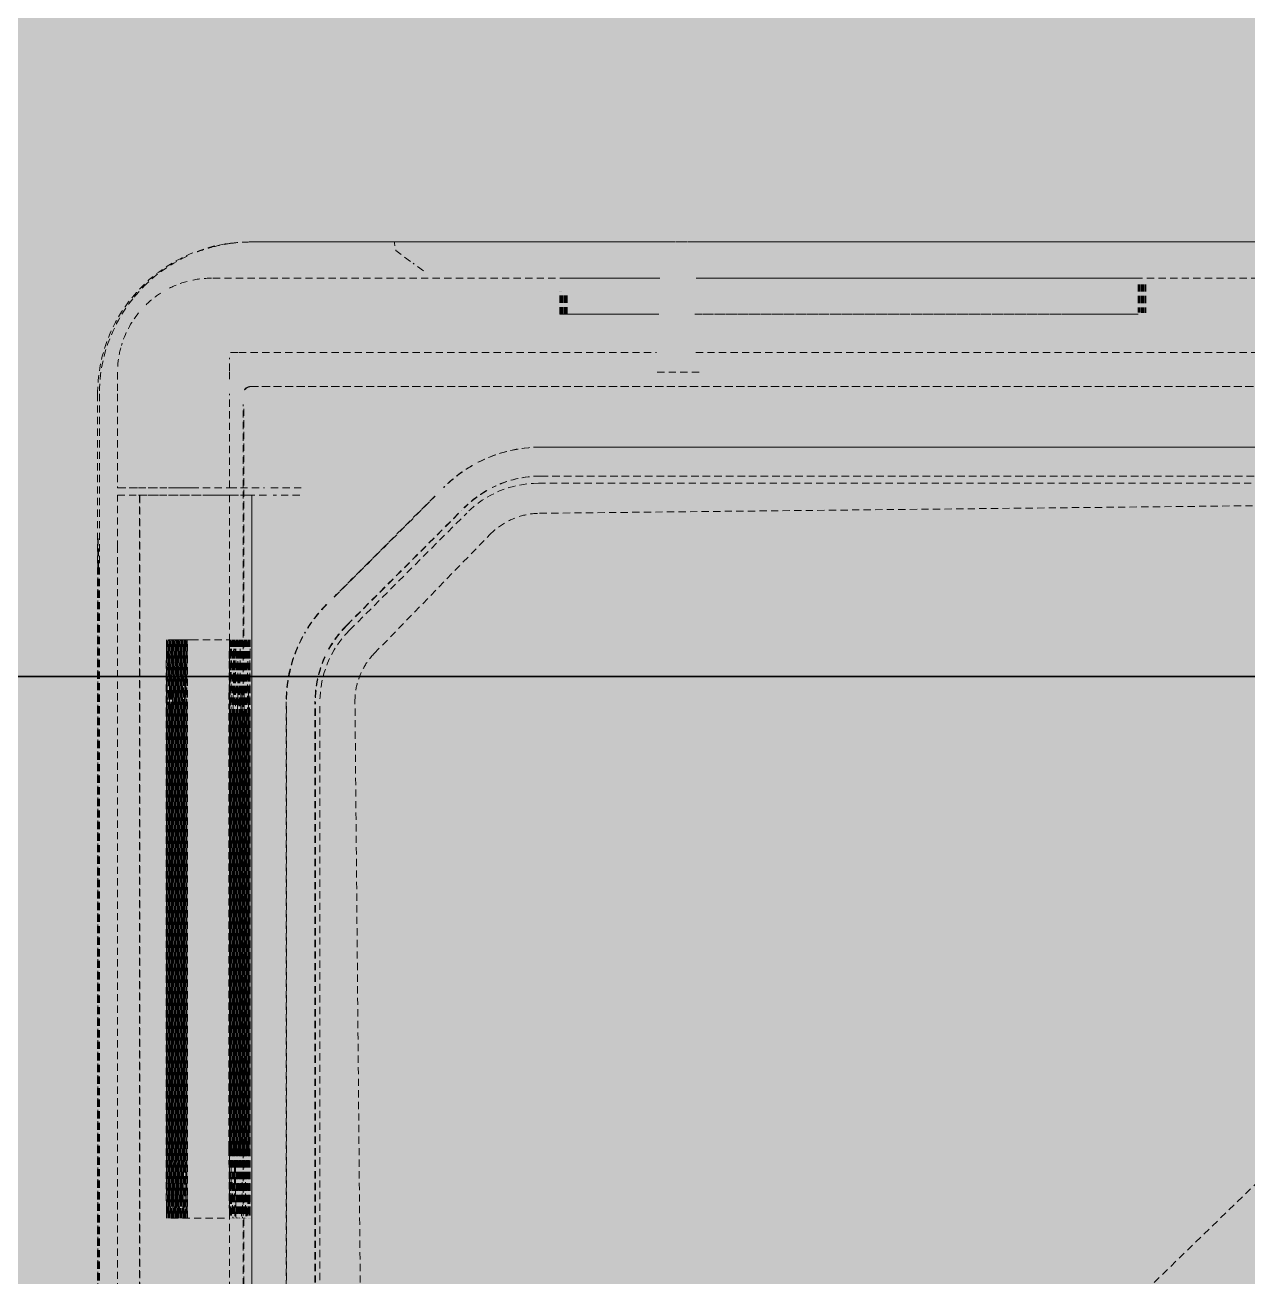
# Model space of a CAD drawing. Header units: millimetres. Extents: x -12447 to 83753, y -46415 to 46712.
# Drawn here: x 34290.5 to 34459.6, y 14491.4 to 14664.5 of the extents above; entities that cross this region are included whole.
import ezdxf
from ezdxf.xclip import XClip

# ---------------------------------------------------------------- set-up
doc = ezdxf.new("R2010")
doc.units = ezdxf.units.MM
doc.header["$XCLIPFRAME"] = 2
doc.linetypes.add('200_ШТРИХ_ш1п0_6_', pattern=[1.6, 1, -0.6])
doc.layers.add('1_Сущ. кусты', color=7, linetype='Continuous')
doc.layers.add('Сантехника', color=7, linetype='Continuous', lineweight=18)

# ---------------------------------------------------------------- blocks, each defined once
blk = doc.blocks.new('Reece_Tap_Wolfen_Drinking-Fountain - 10 L_Stainless Steel-V120-План полов 1-го этажа')
at = {"layer": 'Сантехника', "linetype": '200_ШТРИХ_ш1п0_6_'}
for p, q in [((34589.52, 14634.48), (34321.54, 14634.48)), ((34318.93, 14619.21), (34320.1, 14619.21)), ((34318.8, 14616.67), (34318.8, 14618.44)), ((34300.54, 14613.48), (34300.54, 14345.48)), ((34361.5, 14601.11), (34576.9, 14601.11)), ((34361.68, 14596.96), (34575.09, 14599.22)), ((34335.39, 14580.79), (34351.6, 14597)), ((34338.81, 14577.57), (34354.79, 14594.01)), ((34331.29, 14366.11), (34331.29, 14570.89)), ((34337.82, 14384.98), (34336.14, 14570.89)), ((34499.05, 14541.43), (34337.82, 14384.98))]:
    blk.add_line(p, q, dxfattribs=at)
at = {"layer": 'Сантехника', "color": 251, "linetype": '200_ШТРИХ_ш1п0_6_', "true_color": 0x666666}
for p, q in [((34345.66, 14634.48), (34321.79, 14634.48)), ((34341.61, 14634.48), (34345.66, 14634.48)), ((34341.61, 14634.48), (34345.56, 14634.48)), ((34565.54, 14634.48), (34345.56, 14634.48)), ((34345.66, 14634.48), (34565.64, 14634.48)), ((34345.61, 14630.48), (34344.18, 14631.53)), ((34378.28, 14629.47), (34316.42, 14629.47)), ((34528.27, 14629.47), (34383.34, 14629.47)), ((34318.93, 14619.21), (34320.1, 14619.21)), ((34320.1, 14619.21), (34377.84, 14619.21)), ((34383.27, 14619.21), (34527.83, 14619.21)), ((34303.3, 14616.47), (34303.3, 14613.91)), ((34318.8, 14615.5), (34318.8, 14616.67)), ((34383.73, 14616.48), (34377.73, 14616.48)), ((34383.73, 14616.48), (34377.73, 14616.48)), ((34300.8, 14613.48), (34300.8, 14589.48)), ((34303.3, 14613.48), (34303.3, 14600.48)), ((34318.8, 14600.48), (34318.8, 14613.48)), ((34320.67, 14346.19), (34320.67, 14612.02)), ((34320.79, 14346.42), (34320.79, 14611.53)), ((34581.52, 14606.11), (34361.82, 14606.11)), ((34361.88, 14606.11), (34581.52, 14606.11)), ((34361.82, 14602.11), (34577.82, 14602.11)), ((34361.88, 14602.11), (34577.82, 14602.11)), ((34303.3, 14600.48), (34306.07, 14600.48)), ((34306.22, 14600.48), (34310.13, 14600.48)), ((34310.33, 14600.48), (34314.89, 14600.48)), ((34315.12, 14600.48), (34318.8, 14600.48)), ((34318.8, 14600.48), (34320.04, 14600.48)), ((34320.29, 14600.48), (34323.65, 14600.48)), ((34324.51, 14600.48), (34329.26, 14600.48)), ((34303.3, 14592.19), (34303.3, 14599.48)), ((34303.3, 14599.48), (34306.06, 14599.48)), ((34306.22, 14599.48), (34310.11, 14599.48)), ((34310.33, 14599.48), (34314.87, 14599.48)), ((34315.12, 14599.48), (34318.8, 14599.48)), ((34320.02, 14599.48), (34318.8, 14599.48)), ((34318.8, 14599.48), (34318.8, 14359.48)), ((34321.86, 14599.48), (34320.29, 14599.48)), ((34321.86, 14359.48), (34321.86, 14599.48)), ((34323.91, 14599.48), (34321.87, 14599.48)), ((34328.51, 14599.48), (34324.83, 14599.48)), ((34347.18, 14599.33), (34333.26, 14585.41)), ((34333.28, 14585.37), (34347.22, 14599.31)), ((34335.05, 14581.54), (34350.89, 14597.38)), ((34335.06, 14581.5), (34350.92, 14597.36)), ((34300.56, 14369.48), (34300.56, 14589.48)), ((34300.66, 14589.48), (34300.66, 14369.48)), ((34326.61, 14570.89), (34326.61, 14366.11)), ((34326.67, 14366.11), (34326.67, 14570.89)), ((34330.61, 14375.37), (34330.61, 14570.89)), ((34330.67, 14375.37), (34330.67, 14570.89))]:
    blk.add_line(p, q, dxfattribs=at)
at = {"layer": 'Сантехника', "color": 253, "linetype": '200_ШТРИХ_ш1п0_6_', "true_color": 0xa3a3a3}
for p, q in [((34377.84, 14634.48), (34345.66, 14634.48)), ((34377.73, 14634.48), (34377.84, 14634.48)), ((34377.73, 14634.48), (34383.73, 14634.48)), ((34377.84, 14634.48), (34383.73, 14634.48)), ((34527.83, 14634.48), (34383.34, 14634.48)), ((34364.45, 14629.47), (34374, 14629.47)), ((34364.45, 14629.47), (34378.28, 14629.47)), ((34378.28, 14629.47), (34374, 14629.47)), ((34383.34, 14629.47), (34444.44, 14629.47)), ((34434.74, 14629.47), (34383.34, 14629.47)), ((34434.74, 14629.47), (34444.44, 14629.47)), ((34364.45, 14624.48), (34364.45, 14627.69)), ((34444.44, 14628.62), (34444.44, 14624.72)), ((34444.59, 14628.62), (34444.59, 14624.71)), ((34444.74, 14628.62), (34444.74, 14624.71)), ((34444.9, 14628.62), (34444.9, 14624.7)), ((34445.05, 14628.62), (34445.05, 14624.7)), ((34445.2, 14628.62), (34445.2, 14624.69)), ((34445.35, 14628.62), (34445.35, 14624.68)), ((34445.5, 14628.62), (34445.5, 14624.68)), ((34320.1, 14619.21), (34329.26, 14619.21)), ((34321.67, 14614.48), (34589.27, 14614.48)), ((34321.79, 14614.48), (34589.27, 14614.48)), ((34306.07, 14600.48), (34303.3, 14600.48)), ((34310.13, 14600.48), (34306.22, 14600.48)), ((34313.76, 14600.48), (34310.33, 14600.48)), ((34303.3, 14599.48), (34306.06, 14599.48)), ((34306.36, 14599.48), (34306.36, 14455.97)), ((34306.36, 14599.48), (34310.11, 14599.48)), ((34306.37, 14455.97), (34306.37, 14599.48)), ((34310.11, 14599.48), (34306.37, 14599.48)), ((34310.33, 14599.48), (34314.87, 14599.48)), ((34314.87, 14599.48), (34310.33, 14599.48)), ((34315.12, 14599.48), (34320.02, 14599.48)), ((34320.02, 14599.48), (34315.12, 14599.48)), ((34320.29, 14599.48), (34321.86, 14599.48)), ((34321.86, 14599.48), (34320.29, 14599.48)), ((34321.87, 14599.48), (34321.87, 14359.48)), ((34303.3, 14589.89), (34303.3, 14592.19)), ((34300.8, 14589.48), (34300.8, 14369.48)), ((34303.3, 14369.48), (34303.3, 14589.48))]:
    blk.add_line(p, q, dxfattribs=at)
at = {"layer": 'Сантехника', "color": 9, "linetype": '200_ШТРИХ_ш1п0_6_', "true_color": 0xc7c7c7}
for p, q in [((34364.6, 14629.47), (34367.53, 14629.47)), ((34364.6, 14629.47), (34378.28, 14629.47)), ((34367.53, 14629.47), (34374.15, 14629.47)), ((34378.28, 14629.47), (34374.15, 14629.47)), ((34383.34, 14629.47), (34444.44, 14629.47)), ((34434.89, 14629.47), (34383.34, 14629.47)), ((34434.89, 14629.47), (34443.29, 14629.47)), ((34364.6, 14624.48), (34364.6, 14627.68)), ((34365.71, 14624.48), (34364.45, 14624.48)), ((34378.15, 14624.48), (34364.45, 14624.48)), ((34374, 14624.48), (34365.71, 14624.48)), ((34374, 14624.48), (34378.15, 14624.48)), ((34383.14, 14624.48), (34434.74, 14624.48)), ((34444.44, 14624.48), (34383.14, 14624.48)), ((34444.44, 14624.48), (34434.74, 14624.48)), ((34306.37, 14599.48), (34310.11, 14599.48)), ((34310.33, 14599.48), (34313.01, 14599.48)), ((34310.09, 14499.48), (34310.09, 14579.48)), ((34310.33, 14579.48), (34314.52, 14579.48)), ((34315.12, 14579.48), (34318.79, 14579.48)), ((34318.94, 14579.48), (34318.94, 14499.48)), ((34319.09, 14579.48), (34319.09, 14499.48)), ((34319.24, 14579.48), (34319.24, 14499.48)), ((34319.39, 14579.48), (34319.39, 14499.48)), ((34319.54, 14579.48), (34319.54, 14499.48)), ((34319.69, 14579.48), (34319.69, 14499.48)), ((34319.84, 14579.48), (34319.84, 14499.48)), ((34319.99, 14579.48), (34319.99, 14499.48)), ((34320.15, 14579.48), (34320.15, 14499.48)), ((34320.45, 14579.48), (34320.45, 14499.48)), ((34320.6, 14579.48), (34320.6, 14499.48)), ((34320.9, 14579.48), (34320.9, 14499.48)), ((34321.05, 14579.48), (34321.05, 14499.48)), ((34321.2, 14579.48), (34321.2, 14499.48)), ((34321.35, 14579.48), (34321.35, 14499.48)), ((34321.5, 14579.48), (34321.5, 14499.48)), ((34321.65, 14579.48), (34321.65, 14499.48)), ((34310.02, 14569.85), (34310.02, 14509.11)), ((34318.71, 14509.11), (34318.71, 14569.85)), ((34318.86, 14509.11), (34318.86, 14569.85)), ((34319.01, 14509.11), (34319.01, 14569.85)), ((34319.17, 14509.11), (34319.17, 14569.85)), ((34319.32, 14509.11), (34319.32, 14569.85)), ((34319.47, 14509.11), (34319.47, 14569.85)), ((34319.62, 14509.11), (34319.62, 14569.85)), ((34319.77, 14509.11), (34319.77, 14569.85)), ((34319.92, 14509.11), (34319.92, 14569.85)), ((34320.07, 14509.11), (34320.07, 14569.85)), ((34320.22, 14509.11), (34320.22, 14569.85)), ((34320.37, 14509.11), (34320.37, 14569.85)), ((34320.52, 14509.11), (34320.52, 14569.85)), ((34320.97, 14509.11), (34320.97, 14569.85)), ((34321.13, 14509.11), (34321.13, 14569.85)), ((34321.28, 14509.11), (34321.28, 14569.85)), ((34321.43, 14509.11), (34321.43, 14569.85)), ((34321.58, 14509.11), (34321.58, 14569.85)), ((34318.09, 14499.48), (34310.33, 14499.48))]:
    blk.add_line(p, q, dxfattribs=at)
at = {"layer": 'Сантехника', "color": 254, "linetype": '200_ШТРИХ_ш1п0_6_', "true_color": 0xdddddd}
for p, q in [((34364.75, 14629.47), (34374.3, 14629.47)), ((34364.75, 14629.47), (34378.28, 14629.47)), ((34378.28, 14629.47), (34374.3, 14629.47)), ((34383.34, 14629.47), (34444.44, 14629.47)), ((34435.04, 14629.47), (34383.34, 14629.47)), ((34435.04, 14629.47), (34443.44, 14629.47)), ((34364.75, 14624.48), (34364.75, 14627.68)), ((34374.15, 14624.48), (34364.6, 14624.48)), ((34378.15, 14624.48), (34364.6, 14624.48)), ((34374.15, 14624.48), (34378.15, 14624.48)), ((34383.14, 14624.48), (34434.89, 14624.48)), ((34444.44, 14624.48), (34383.14, 14624.48)), ((34443.29, 14624.48), (34434.89, 14624.48)), ((34310.24, 14499.48), (34310.24, 14579.48)), ((34310.33, 14579.48), (34314.52, 14579.48)), ((34315.12, 14579.48), (34318.79, 14579.48)), ((34318.79, 14579.48), (34318.79, 14499.48)), ((34320.3, 14579.48), (34320.3, 14499.48)), ((34320.75, 14579.48), (34320.75, 14499.48)), ((34310.17, 14569.85), (34310.17, 14509.11)), ((34320.67, 14509.11), (34320.67, 14569.85)), ((34320.82, 14509.11), (34320.82, 14569.85)), ((34318.09, 14499.48), (34310.33, 14499.48))]:
    blk.add_line(p, q, dxfattribs=at)
at = {"layer": 'Сантехника', "color": 254, "linetype": '200_ШТРИХ_ш1п0_6_', "true_color": 0xeaeaea}
for p, q in [((34364.9, 14629.47), (34374.45, 14629.47)), ((34364.9, 14629.47), (34378.28, 14629.47)), ((34378.28, 14629.47), (34374.45, 14629.47)), ((34383.34, 14629.47), (34444.44, 14629.47)), ((34435.19, 14629.47), (34383.34, 14629.47)), ((34435.19, 14629.47), (34443.59, 14629.47)), ((34364.9, 14624.48), (34364.9, 14627.67)), ((34369.69, 14624.48), (34364.75, 14624.48)), ((34378.15, 14624.48), (34364.75, 14624.48)), ((34374.3, 14624.48), (34369.69, 14624.48)), ((34374.3, 14624.48), (34378.15, 14624.48)), ((34383.14, 14624.48), (34435.04, 14624.48)), ((34444.44, 14624.48), (34383.14, 14624.48)), ((34437.41, 14624.48), (34435.04, 14624.48)), ((34443.44, 14624.48), (34437.41, 14624.48)), ((34310.4, 14499.48), (34310.4, 14579.48)), ((34310.4, 14579.48), (34314.52, 14579.48)), ((34315.12, 14579.48), (34318.79, 14579.48)), ((34318.09, 14499.48), (34310.4, 14499.48))]:
    blk.add_line(p, q, dxfattribs=at)
at = {"layer": 'Сантехника', "color": 7, "linetype": '200_ШТРИХ_ш1п0_6_', "true_color": 0xf2f2f2}
for p, q in [((34365.05, 14629.47), (34374.61, 14629.47)), ((34365.05, 14629.47), (34378.28, 14629.47)), ((34378.28, 14629.47), (34374.61, 14629.47)), ((34383.34, 14629.47), (34444.44, 14629.47)), ((34435.34, 14629.47), (34383.34, 14629.47)), ((34435.34, 14629.47), (34443.74, 14629.47)), ((34365.05, 14624.48), (34365.05, 14627.66)), ((34374.45, 14624.48), (34364.9, 14624.48)), ((34378.15, 14624.48), (34364.9, 14624.48)), ((34374.45, 14624.48), (34378.15, 14624.48)), ((34383.14, 14624.48), (34435.19, 14624.48)), ((34444.44, 14624.48), (34383.14, 14624.48)), ((34443.59, 14624.48), (34435.19, 14624.48)), ((34310.55, 14499.48), (34310.55, 14579.48)), ((34310.55, 14579.48), (34314.52, 14579.48)), ((34315.12, 14579.48), (34318.79, 14579.48)), ((34310.32, 14569.85), (34310.32, 14509.11)), ((34310.47, 14569.85), (34310.47, 14509.11)), ((34318.09, 14499.48), (34310.55, 14499.48))]:
    blk.add_line(p, q, dxfattribs=at)
at = {"layer": 'Сантехника', "color": 7, "linetype": '200_ШТРИХ_ш1п0_6_', "true_color": 0xf7f7f7}
for p, q in [((34365.2, 14629.47), (34368.14, 14629.47)), ((34365.2, 14629.47), (34378.28, 14629.47)), ((34368.14, 14629.47), (34370.14, 14629.47)), ((34370.14, 14629.47), (34374.76, 14629.47)), ((34378.28, 14629.47), (34374.76, 14629.47)), ((34383.34, 14629.47), (34444.44, 14629.47)), ((34435.49, 14629.47), (34383.34, 14629.47)), ((34435.49, 14629.47), (34437.87, 14629.47)), ((34437.87, 14629.47), (34443.89, 14629.47)), ((34365.2, 14624.48), (34365.2, 14627.66)), ((34374.61, 14624.48), (34365.05, 14624.48)), ((34378.15, 14624.48), (34365.05, 14624.48)), ((34374.61, 14624.48), (34378.15, 14624.48)), ((34383.14, 14624.48), (34435.34, 14624.48)), ((34444.44, 14624.48), (34383.14, 14624.48)), ((34437.72, 14624.48), (34435.34, 14624.48)), ((34439.98, 14624.48), (34437.72, 14624.48)), ((34442.02, 14624.48), (34439.98, 14624.48)), ((34443.74, 14624.48), (34442.02, 14624.48)), ((34310.7, 14499.48), (34310.7, 14579.48)), ((34310.7, 14579.48), (34314.52, 14579.48)), ((34315.12, 14579.48), (34318.79, 14579.48)), ((34310.62, 14569.85), (34310.62, 14509.11)), ((34318.09, 14499.48), (34310.7, 14499.48))]:
    blk.add_line(p, q, dxfattribs=at)
at = {"layer": 'Сантехника', "color": 7, "linetype": '200_ШТРИХ_ш1п0_6_', "true_color": 0xfafafa}
for p, q in [((34365.35, 14629.47), (34366.61, 14629.47)), ((34365.35, 14629.47), (34378.28, 14629.47)), ((34366.61, 14629.47), (34374.91, 14629.47)), ((34378.28, 14629.47), (34374.91, 14629.47)), ((34383.34, 14629.47), (34444.44, 14629.47)), ((34435.64, 14629.47), (34383.34, 14629.47)), ((34435.64, 14629.47), (34444.04, 14629.47)), ((34365.35, 14624.48), (34365.35, 14627.65)), ((34372.39, 14624.48), (34365.2, 14624.48)), ((34378.15, 14624.48), (34365.2, 14624.48)), ((34374.76, 14624.48), (34372.39, 14624.48)), ((34374.76, 14624.48), (34378.15, 14624.48)), ((34383.14, 14624.48), (34435.49, 14624.48)), ((34444.44, 14624.48), (34383.14, 14624.48)), ((34437.87, 14624.48), (34435.49, 14624.48)), ((34443.89, 14624.48), (34437.87, 14624.48)), ((34310.85, 14499.48), (34310.85, 14579.48)), ((34310.85, 14579.48), (34314.52, 14579.48)), ((34315.12, 14579.48), (34318.79, 14579.48)), ((34310.77, 14569.85), (34310.77, 14509.11)), ((34318.09, 14499.48), (34310.85, 14499.48))]:
    blk.add_line(p, q, dxfattribs=at)
at = {"layer": 'Сантехника', "color": 7, "linetype": '200_ШТРИХ_ш1п0_6_', "true_color": 0xfcfcfc}
for p, q in [((34365.5, 14629.47), (34375.06, 14629.47)), ((34365.5, 14629.47), (34378.28, 14629.47)), ((34378.28, 14629.47), (34375.06, 14629.47)), ((34383.34, 14629.47), (34444.44, 14629.47)), ((34435.79, 14629.47), (34383.34, 14629.47)), ((34435.79, 14629.47), (34444.19, 14629.47)), ((34365.5, 14624.48), (34365.5, 14627.65)), ((34374.91, 14624.48), (34365.35, 14624.48)), ((34378.15, 14624.48), (34365.35, 14624.48)), ((34374.91, 14624.48), (34378.15, 14624.48)), ((34383.14, 14624.48), (34435.64, 14624.48)), ((34444.44, 14624.48), (34383.14, 14624.48)), ((34444.04, 14624.48), (34435.64, 14624.48)), ((34311, 14499.48), (34311, 14579.48)), ((34311, 14579.48), (34314.52, 14579.48)), ((34315.12, 14579.48), (34318.79, 14579.48)), ((34310.92, 14569.85), (34310.92, 14509.11)), ((34318.09, 14499.48), (34311, 14499.48))]:
    blk.add_line(p, q, dxfattribs=at)
at = {"layer": 'Сантехника', "color": 7, "linetype": '200_ШТРИХ_ш1п0_6_', "true_color": 0xfdfdfd}
for p, q in [((34375.06, 14624.48), (34365.5, 14624.48)), ((34378.15, 14624.48), (34365.5, 14624.48)), ((34375.06, 14624.48), (34378.15, 14624.48)), ((34383.14, 14624.48), (34435.79, 14624.48)), ((34444.44, 14624.48), (34383.14, 14624.48)), ((34444.19, 14624.48), (34435.79, 14624.48)), ((34311.15, 14499.48), (34311.15, 14579.48)), ((34311.15, 14579.48), (34314.52, 14579.48)), ((34311.3, 14499.48), (34311.3, 14579.48)), ((34311.3, 14579.48), (34314.52, 14579.48)), ((34311.45, 14499.48), (34311.45, 14579.48)), ((34311.45, 14579.48), (34314.52, 14579.48)), ((34311.6, 14499.48), (34311.6, 14579.48)), ((34311.6, 14579.48), (34314.52, 14579.48)), ((34311.75, 14499.48), (34311.75, 14579.48)), ((34311.75, 14579.48), (34314.52, 14579.48)), ((34311.9, 14499.48), (34311.9, 14579.48)), ((34311.9, 14579.48), (34314.52, 14579.48)), ((34312.05, 14499.48), (34312.05, 14579.48)), ((34312.05, 14579.48), (34314.52, 14579.48)), ((34312.2, 14499.48), (34312.2, 14579.48)), ((34312.2, 14579.48), (34314.52, 14579.48)), ((34312.36, 14499.48), (34312.36, 14579.48)), ((34312.36, 14579.48), (34314.52, 14579.48)), ((34312.51, 14499.48), (34312.51, 14579.48)), ((34312.51, 14579.48), (34314.52, 14579.48)), ((34312.66, 14499.48), (34312.66, 14579.48)), ((34312.66, 14579.48), (34314.52, 14579.48)), ((34312.81, 14499.48), (34312.81, 14579.48)), ((34312.81, 14579.48), (34314.52, 14579.48)), ((34312.96, 14499.48), (34312.96, 14579.48)), ((34312.96, 14579.48), (34314.52, 14579.48)), ((34315.12, 14579.48), (34318.79, 14579.48)), ((34315.12, 14579.48), (34318.79, 14579.48)), ((34315.12, 14579.48), (34318.79, 14579.48)), ((34315.12, 14579.48), (34318.79, 14579.48)), ((34315.12, 14579.48), (34318.79, 14579.48)), ((34315.12, 14579.48), (34318.79, 14579.48)), ((34315.12, 14579.48), (34318.79, 14579.48)), ((34315.12, 14579.48), (34318.79, 14579.48)), ((34315.12, 14579.48), (34318.79, 14579.48)), ((34315.12, 14579.48), (34318.79, 14579.48)), ((34315.12, 14579.48), (34318.79, 14579.48)), ((34315.12, 14579.48), (34318.79, 14579.48)), ((34315.12, 14579.48), (34318.79, 14579.48)), ((34311.07, 14569.85), (34311.07, 14509.11)), ((34311.22, 14569.85), (34311.22, 14509.11)), ((34311.38, 14569.85), (34311.38, 14509.11)), ((34311.53, 14569.85), (34311.53, 14509.11)), ((34311.68, 14569.85), (34311.68, 14509.11)), ((34311.83, 14569.85), (34311.83, 14509.11)), ((34311.98, 14569.85), (34311.98, 14509.11)), ((34312.13, 14569.85), (34312.13, 14509.11)), ((34312.28, 14569.85), (34312.28, 14509.11)), ((34312.43, 14569.85), (34312.43, 14509.11)), ((34312.58, 14569.85), (34312.58, 14509.11)), ((34312.73, 14569.85), (34312.73, 14509.11)), ((34312.88, 14569.85), (34312.88, 14509.11)), ((34318.09, 14499.48), (34311.15, 14499.48)), ((34318.09, 14499.48), (34311.3, 14499.48)), ((34318.09, 14499.48), (34311.45, 14499.48)), ((34318.09, 14499.48), (34311.6, 14499.48)), ((34318.09, 14499.48), (34311.75, 14499.48)), ((34318.09, 14499.48), (34311.9, 14499.48)), ((34318.09, 14499.48), (34313.08, 14499.48)), ((34318.09, 14499.48), (34313.08, 14499.48)), ((34318.09, 14499.48), (34313.08, 14499.48)), ((34318.09, 14499.48), (34313.08, 14499.48)), ((34318.09, 14499.48), (34313.08, 14499.48)), ((34318.09, 14499.48), (34313.08, 14499.48)), ((34318.09, 14499.48), (34313.08, 14499.48))]:
    blk.add_line(p, q, dxfattribs=at)
at = {"layer": 'Сантехника', "linetype": '200_ШТРИХ_ш1п0_6_', "flags": 128}
for points in [[(34321.54, 14634.48), (34320.7, 14634.46), (34319.87, 14634.41), (34319.03, 14634.33), (34318.2, 14634.21), (34317.37, 14634.06), (34316.55, 14633.88), (34315.74, 14633.66), (34314.94, 14633.41), (34314.15, 14633.13), (34313.37, 14632.82), (34312.6, 14632.48), (34311.85, 14632.11), (34311.11, 14631.7), (34310.39, 14631.27), (34309.69, 14630.81), (34309, 14630.32), (34308.34, 14629.81), (34307.7, 14629.27), (34307.08, 14628.7), (34306.48, 14628.11), (34305.91, 14627.5), (34305.36, 14626.86), (34304.84, 14626.2), (34304.34, 14625.52), (34303.87, 14624.83), (34303.43, 14624.11), (34303.02, 14623.38), (34302.64, 14622.63), (34302.29, 14621.87), (34301.97, 14621.09), (34301.68, 14620.3), (34301.43, 14619.5), (34301.2, 14618.69), (34301.01, 14617.87), (34300.85, 14617.05), (34300.72, 14616.22), (34300.63, 14615.38), (34300.57, 14614.55), (34300.54, 14613.71), (34300.54, 14613.48)], [(34341.62, 14634.17), (34341.62, 14634.23), (34341.61, 14634.28), (34341.61, 14634.31), (34341.61, 14634.33), (34341.61, 14634.35), (34341.61, 14634.36), (34341.61, 14634.37), (34341.61, 14634.38), (34341.61, 14634.39), (34341.61, 14634.4), (34341.61, 14634.41), (34341.61, 14634.41), (34341.61, 14634.42), (34341.61, 14634.42), (34341.61, 14634.43), (34341.61, 14634.43), (34341.61, 14634.44), (34341.61, 14634.44), (34341.61, 14634.44), (34341.61, 14634.45), (34341.61, 14634.45), (34341.61, 14634.45), (34341.61, 14634.45), (34341.61, 14634.46), (34341.61, 14634.46), (34341.61, 14634.46)]]:
    blk.add_lwpolyline(points, dxfattribs=at)
at = {"layer": 'Сантехника', "color": 251, "linetype": '200_ШТРИХ_ш1п0_6_', "true_color": 0x666666, "flags": 128}
blk.add_lwpolyline([(34343.81, 14631.8), (34341.79, 14633.28), (34341.66, 14633.86), (34341.63, 14634.07), (34341.62, 14634.17)], dxfattribs=at)
at = {"layer": 'Сантехника', "linetype": '200_ШТРИХ_ш1п0_6_'}
for centre, major_axis, start_param, end_param in [((34321.79, 14613.48), (0, 21), 0.012861, 0.132209), ((34321.79, 14613.48), (0, 21), 0.240456, 0.379726), ((34321.79, 14613.48), (0, 21), 0.436121, 0.754767), ((34321.79, 14613.48), (0, 21), 0.894453, 1.570796), ((34361.5, 14587.11), (0, 14), 0, 0.785398), ((34345.29, 14570.89), (0, 14), 0.785398, 1.570796)]:
    blk.add_ellipse(centre, major_axis=major_axis, ratio=0.999921, start_param=start_param, end_param=end_param, dxfattribs=at)
at = {"layer": 'Сантехника', "color": 251, "linetype": '200_ШТРИХ_ш1п0_6_', "true_color": 0x666666}
for centre, major_axis, ratio, start_param, end_param in [((34321.79, 14613.48), (0, 21), 0.999921, 0.132209, 0.240456), ((34316.3, 14616.47), (0, 13), 0.999921, 0, 0.2438), ((34321.79, 14613.48), (0, 21), 0.999921, 0.754767, 0.894453), ((34316.3, 14616.47), (0, 13), 0.999921, 0.261799, 0.495723), ((34316.3, 14616.47), (0, 13), 0.999921, 0.571028, 0.785398), ((34316.3, 14616.47), (0, 13), 0.999921, 0.888414, 1.28273), ((34316.3, 14616.47), (0, 13), 0.999921, 1.308997, 1.510052), ((34321.67, 14613.48), (0, 1), 0.999921, 0, 1.570796), ((34321.79, 14613.48), (0, 1), 0.999921, 0, 1.570796), ((34361.82, 14587.11), (0, 19), 0.999921, 0, 0.477857), ((34361.88, 14587.11), (0, 19), 0.999921, 0, 0.47924), ((34361.82, 14587.11), (0, 19), 0.999921, 0.523599, 0.785398), ((34361.88, 14587.11), (0, 19), 0.999921, 0.523599, 0.785398), ((34361.82, 14587.11), (0, 15), 0.999921, 0, 0.462643), ((34361.88, 14587.11), (0, 15), 0.999921, 0, 0.464609), ((34361.82, 14587.11), (0, 15), 0.999921, 0.523599, 0.785398), ((34361.88, 14587.11), (0, 15), 0.999921, 0.523599, 0.785398), ((34300.61, 14589.48), (0, 4), 0.012565, 0, 1.570796), ((34300.61, 14589.48), (0, 4), 0.012565, 4.712389, 6.283185), ((34345.61, 14570.89), (0, 19), 0.999921, 0.785398, 1.047198), ((34345.67, 14570.89), (0, 19), 0.999921, 0.785398, 1.047198), ((34345.61, 14570.89), (0, 15), 0.999921, 0.785398, 1.085212), ((34345.67, 14570.89), (0, 15), 0.999921, 0.785398, 1.085212), ((34345.61, 14570.89), (0, 19), 0.999921, 1.07454, 1.570796), ((34345.67, 14570.89), (0, 19), 0.999921, 1.079158, 1.570796), ((34345.61, 14570.89), (0, 15), 0.999921, 1.141379, 1.570796), ((34345.67, 14570.89), (0, 15), 0.999921, 1.146707, 1.570796)]:
    blk.add_ellipse(centre, major_axis=major_axis, ratio=ratio, start_param=start_param, end_param=end_param, dxfattribs=at)
at = {"layer": 'Сантехника', "color": 9, "linetype": '200_ШТРИХ_ш1п0_6_', "true_color": 0xc7c7c7}
for centre, start_param, end_param in [((34310.15, 14569.85), 0.456338, 0.67923), ((34318.85, 14569.85), 0.456338, 0.902121), ((34319, 14569.85), 0.456338, 0.67923), ((34319.15, 14569.85), 0.456338, 0.668711), ((34319.3, 14569.85), 0.456338, 1.518309), ((34319.45, 14569.85), 0.456338, 0.67923), ((34319.6, 14569.85), 0.456338, 0.67923), ((34319.75, 14569.85), 0.456338, 0.67923), ((34319.9, 14569.85), 0.456338, 1.570796), ((34320.05, 14569.85), 0.456338, 0.902121), ((34320.21, 14569.85), 0.456338, 1.125013), ((34320.51, 14569.85), 0.456338, 1.347905), ((34320.66, 14569.85), 0.456338, 1.347905), ((34320.96, 14569.85), 0.456338, 1.347905), ((34321.11, 14569.85), 0.456338, 1.570796), ((34321.26, 14569.85), 0.456338, 1.570796), ((34321.41, 14569.85), 0.456338, 0.902121), ((34321.56, 14569.85), 0.456338, 1.347905), ((34321.71, 14569.85), 0.456338, 0.67923), ((34310.15, 14569.85), 0.67923, 0.902121), ((34319, 14569.85), 0.67923, 1.125013), ((34319.15, 14569.85), 0.67923, 1.570796), ((34319.45, 14569.85), 0.67923, 0.902121), ((34319.6, 14569.85), 0.67923, 0.902121), ((34319.75, 14569.85), 0.67923, 1.125013), ((34320.36, 14569.85), 0.67923, 0.902121), ((34321.71, 14569.85), 0.67923, 0.902121), ((34310.15, 14569.85), 0.902121, 1.570796), ((34318.85, 14569.85), 0.902121, 1.347905), ((34319.45, 14569.85), 0.902121, 1.125013), ((34319.6, 14569.85), 0.902121, 1.125013), ((34320.05, 14569.85), 0.902121, 1.125013), ((34320.36, 14569.85), 0.902121, 1.125013), ((34321.41, 14569.85), 0.902121, 1.570796), ((34321.71, 14569.85), 0.902121, 1.570796), ((34319, 14569.85), 1.125013, 1.570796), ((34319.45, 14569.85), 1.125013, 1.347905), ((34319.6, 14569.85), 1.125013, 1.486191), ((34319.75, 14569.85), 1.125013, 1.570796), ((34320.05, 14569.85), 1.125013, 1.347905), ((34320.21, 14569.85), 1.125013, 1.570796), ((34320.36, 14569.85), 1.125013, 1.570796), ((34318.85, 14569.85), 1.347905, 1.570796), ((34319.45, 14569.85), 1.347905, 1.570796), ((34320.05, 14569.85), 1.347905, 1.570796), ((34320.51, 14569.85), 1.347905, 1.570796), ((34320.66, 14569.85), 1.347905, 1.570796), ((34320.96, 14569.85), 1.347905, 1.570796), ((34321.56, 14569.85), 1.347905, 1.570796), ((34310.15, 14509.11), 1.570796, 2.01658), ((34318.85, 14509.11), 1.570796, 2.01658), ((34319, 14509.11), 1.570796, 2.01658), ((34319.15, 14509.11), 1.570796, 1.793688), ((34319.3, 14509.11), 1.570796, 2.01658), ((34319.45, 14509.11), 1.570796, 2.685255), ((34319.6, 14509.11), 1.570796, 1.793688), ((34319.75, 14509.11), 1.570796, 1.793688), ((34319.9, 14509.11), 1.570796, 2.685255), ((34320.05, 14509.11), 1.570796, 2.685255), ((34320.21, 14509.11), 1.570796, 2.685255), ((34320.36, 14509.11), 1.570796, 2.462363), ((34320.51, 14509.11), 1.570796, 2.462363), ((34320.66, 14509.11), 1.570796, 2.01658), ((34320.96, 14509.11), 1.570796, 2.685255), ((34321.11, 14509.11), 1.570796, 2.01658), ((34321.26, 14509.11), 1.570796, 2.462363), ((34321.41, 14509.11), 1.570796, 2.239471), ((34321.56, 14509.11), 1.570796, 2.239471), ((34321.71, 14509.11), 1.570796, 2.239471), ((34319.15, 14509.11), 1.793688, 2.01658), ((34319.6, 14509.11), 1.793688, 2.01658), ((34319.75, 14509.11), 1.793688, 2.685255), ((34310.15, 14509.11), 2.01658, 2.462363), ((34318.85, 14509.11), 2.01658, 2.685255), ((34319, 14509.11), 2.01658, 2.239471), ((34319.15, 14509.11), 2.01658, 2.239471), ((34319.3, 14509.11), 2.01658, 2.685255), ((34319.6, 14509.11), 2.01658, 2.462363), ((34320.66, 14509.11), 2.01658, 2.685255), ((34321.11, 14509.11), 2.01658, 2.462363), ((34319, 14509.11), 2.239471, 2.685255), ((34319.15, 14509.11), 2.239471, 2.685255), ((34321.41, 14509.11), 2.239471, 2.685255), ((34321.56, 14509.11), 2.239471, 2.685255), ((34321.71, 14509.11), 2.239471, 2.685255), ((34310.15, 14509.11), 2.462363, 2.685255), ((34319.6, 14509.11), 2.462363, 2.685255), ((34320.51, 14509.11), 2.462363, 2.685255), ((34321.11, 14509.11), 2.462363, 2.685255), ((34321.26, 14509.11), 2.462363, 2.685255)]:
    blk.add_ellipse(centre, major_axis=(0, 10.73), ratio=0.012565, start_param=start_param, end_param=end_param, dxfattribs=at)
at = {"layer": 'Сантехника', "color": 254, "linetype": '200_ШТРИХ_ш1п0_6_', "true_color": 0xdddddd}
for centre, start_param, end_param in [((34310.3, 14569.85), 0.456338, 1.570796), ((34320.81, 14569.85), 0.456338, 1.570796), ((34310.3, 14509.11), 1.570796, 2.685255), ((34320.81, 14509.11), 1.570796, 2.685255)]:
    blk.add_ellipse(centre, major_axis=(0, 10.73), ratio=0.012565, start_param=start_param, end_param=end_param, dxfattribs=at)
at = {"layer": 'Сантехника', "color": 254, "linetype": '200_ШТРИХ_ш1п0_6_', "true_color": 0xeaeaea}
for centre, start_param, end_param in [((34310.45, 14569.85), 0.456338, 1.26692), ((34310.45, 14569.85), 1.347905, 1.570796), ((34310.45, 14509.11), 1.570796, 1.793688), ((34310.45, 14509.11), 1.874673, 2.685255)]:
    blk.add_ellipse(centre, major_axis=(0, 10.73), ratio=0.012565, start_param=start_param, end_param=end_param, dxfattribs=at)
at = {"layer": 'Сантехника', "color": 7, "linetype": '200_ШТРИХ_ш1п0_6_', "true_color": 0xf2f2f2}
for centre, start_param, end_param in [((34310.61, 14569.85), 0.456338, 1.570796), ((34310.61, 14509.11), 1.570796, 2.685255)]:
    blk.add_ellipse(centre, major_axis=(0, 10.73), ratio=0.012565, start_param=start_param, end_param=end_param, dxfattribs=at)
at = {"layer": 'Сантехника', "color": 7, "linetype": '200_ШТРИХ_ш1п0_6_', "true_color": 0xf7f7f7}
for centre, start_param, end_param in [((34310.76, 14569.85), 0.456338, 1.347905), ((34310.76, 14569.85), 1.347905, 1.570796), ((34310.76, 14509.11), 1.570796, 2.685255)]:
    blk.add_ellipse(centre, major_axis=(0, 10.73), ratio=0.012565, start_param=start_param, end_param=end_param, dxfattribs=at)
at = {"layer": 'Сантехника', "color": 7, "linetype": '200_ШТРИХ_ш1п0_6_', "true_color": 0xfafafa}
for centre, start_param, end_param in [((34310.91, 14569.85), 0.456338, 0.902121), ((34310.91, 14569.85), 0.902121, 1.347905), ((34310.91, 14569.85), 1.347905, 1.570796), ((34310.91, 14509.11), 1.570796, 2.239471), ((34310.91, 14509.11), 2.239471, 2.462363), ((34310.91, 14509.11), 2.462363, 2.685255)]:
    blk.add_ellipse(centre, major_axis=(0, 10.73), ratio=0.012565, start_param=start_param, end_param=end_param, dxfattribs=at)
at = {"layer": 'Сантехника', "color": 7, "linetype": '200_ШТРИХ_ш1п0_6_', "true_color": 0xfcfcfc}
for centre, start_param, end_param in [((34311.06, 14569.85), 0.456338, 1.570796), ((34311.06, 14509.11), 1.570796, 2.685255)]:
    blk.add_ellipse(centre, major_axis=(0, 10.73), ratio=0.012565, start_param=start_param, end_param=end_param, dxfattribs=at)
at = {"layer": 'Сантехника', "color": 7, "linetype": '200_ШТРИХ_ш1п0_6_', "true_color": 0xfdfdfd}
for centre, start_param, end_param in [((34311.21, 14569.85), 0.456338, 1.570796), ((34311.36, 14569.85), 0.456338, 1.570796), ((34311.51, 14569.85), 0.456338, 1.570796), ((34311.66, 14569.85), 0.456338, 1.570796), ((34311.81, 14569.85), 0.456338, 1.570796), ((34311.96, 14569.85), 0.456338, 1.570796), ((34312.11, 14569.85), 0.456338, 0.67923), ((34312.26, 14569.85), 0.456338, 1.570796), ((34312.41, 14569.85), 0.456338, 1.570796), ((34312.57, 14569.85), 0.456338, 0.67923), ((34312.72, 14569.85), 0.456338, 1.570796), ((34312.87, 14569.85), 0.456338, 1.570796), ((34313.02, 14569.85), 0.456338, 1.125013), ((34312.11, 14569.85), 0.67923, 1.570796), ((34312.57, 14569.85), 0.67923, 0.902121), ((34312.57, 14569.85), 0.902121, 1.125013), ((34312.57, 14569.85), 1.125013, 1.570796), ((34313.02, 14569.85), 1.125013, 1.570796), ((34311.21, 14509.11), 1.570796, 2.685255), ((34311.36, 14509.11), 1.570796, 2.685255), ((34311.51, 14509.11), 1.570796, 2.685255), ((34311.66, 14509.11), 1.570796, 2.685255), ((34311.81, 14509.11), 1.570796, 2.685255), ((34311.96, 14509.11), 1.570796, 2.685255), ((34312.11, 14509.11), 1.570796, 2.239471), ((34312.26, 14509.11), 1.570796, 2.239471), ((34312.41, 14509.11), 1.570796, 2.685255), ((34312.57, 14509.11), 1.570796, 2.01658), ((34312.72, 14509.11), 1.570796, 1.793688), ((34312.87, 14509.11), 1.570796, 2.685255), ((34313.02, 14509.11), 1.570796, 2.685255), ((34312.72, 14509.11), 1.793688, 2.462363), ((34312.57, 14509.11), 2.01658, 2.685255), ((34312.11, 14509.11), 2.239471, 2.462363), ((34312.26, 14509.11), 2.239471, 2.685255), ((34312.11, 14509.11), 2.462363, 2.685255), ((34312.72, 14509.11), 2.462363, 2.685255)]:
    blk.add_ellipse(centre, major_axis=(0, 10.73), ratio=0.012565, start_param=start_param, end_param=end_param, dxfattribs=at)
at = {"layer": 'Сантехника', "linetype": '200_ШТРИХ_ш1п0_6_'}
for points in [[(34354.79, 14594.01), (34355.4, 14594.63), (34356.73, 14595.68), (34359.13, 14596.71), (34360.81, 14596.95), (34361.68, 14596.96)], [(34336.14, 14570.89), (34336.13, 14571.73), (34336.32, 14573.35), (34337.26, 14575.67), (34338.23, 14576.97), (34338.81, 14577.57)]]:
    blk.add_open_spline(points, degree=3, dxfattribs=at)
blk = doc.blocks.new('6')
at = {"layer": '1_Сущ. кусты', "true_color": 0xdddddd, "transparency": 33554661}
h = blk.add_hatch(color=254, dxfattribs=at)
h.dxf.hatch_style = 1
h.paths.add_polyline_path([(-5370.64, 51919.46), (-5370.64, 52519.46), (-6516.16, 52519.46), (-6516.16, 51919.46)])
h.paths.add_polyline_path([(-4773.14, 51319.46), (-4773.14, 51919.46), (-5918.66, 51919.46), (-5918.66, 51319.46)])
h.paths.add_polyline_path([(-4872.1, 53719.46), (-4872.1, 54319.46), (-6017.62, 54319.46), (-6017.62, 53719.46)])
h.paths.add_polyline_path([(-5420.12, 53119.46), (-5420.12, 53719.46), (-6565.64, 53719.46), (-6565.64, 53119.46)])
h.paths.add_polyline_path([(-3726.58, 53719.46), (-3726.58, 54319.46), (-4872.1, 54319.46), (-4872.1, 53719.46)])
h.paths.add_polyline_path([(-3129.08, 53119.46), (-3129.08, 53719.46), (-4274.6, 53719.46), (-4274.6, 53119.46)])
h.paths.add_polyline_path([(-4274.6, 53119.46), (-4274.6, 53719.46), (-5420.12, 53719.46), (-5420.12, 53119.46)])
h.paths.add_polyline_path([(-3677.1, 52519.46), (-3677.1, 53119.46), (-4822.62, 53119.46), (-4822.62, 52519.46)])
h.paths.add_polyline_path([(-4822.62, 52519.46), (-4822.62, 53119.46), (-5968.14, 53119.46), (-5968.14, 52519.46)])
h.paths.add_polyline_path([(-4225.12, 51919.46), (-4225.12, 52519.46), (-5370.64, 52519.46), (-5370.64, 51919.46)])
h.paths.add_polyline_path([(-2581.07, 53719.46), (-2581.07, 54319.46), (-3726.58, 54319.46), (-3726.58, 53719.46)])
h.paths.add_polyline_path([(-1435.55, 53719.46), (-1435.55, 54319.46), (-2581.07, 54319.46), (-2581.07, 53719.46)])
h.paths.add_polyline_path([(-1983.57, 53119.46), (-1983.57, 53719.46), (-3129.08, 53719.46), (-3129.08, 53119.46)])
h.paths.add_polyline_path([(-1386.07, 52519.46), (-1386.07, 53119.46), (-2531.58, 53119.46), (-2531.58, 52519.46)])
h.paths.add_polyline_path([(-2531.58, 52519.46), (-2531.58, 53119.46), (-3677.1, 53119.46), (-3677.1, 52519.46)])
h.paths.add_polyline_path([(-1934.08, 51919.46), (-1934.08, 52519.46), (-3079.6, 52519.46), (-3079.6, 51919.46)])
h.paths.add_polyline_path([(-3079.6, 51919.46), (-3079.6, 52519.46), (-4225.12, 52519.46), (-4225.12, 51919.46)])
h.paths.add_polyline_path([(-2482.1, 51319.46), (-2482.1, 51919.46), (-3627.62, 51919.46), (-3627.62, 51319.46)])
h.paths.add_polyline_path([(-1336.58, 51319.46), (-1336.58, 51919.46), (-2482.1, 51919.46), (-2482.1, 51319.46)])
h.paths.add_polyline_path([(-3627.62, 51319.46), (-3627.62, 51919.46), (-4773.14, 51919.46), (-4773.14, 51319.46)])
h = blk.add_hatch(color=254, dxfattribs=at)
h.dxf.hatch_style = 1
h.paths.add_polyline_path([(-5869.18, 48919.46), (-5869.18, 49519.46), (-7014.7, 49519.46), (-7014.7, 48919.46)])
h.paths.add_polyline_path([(-5271.68, 48319.46), (-5271.68, 48919.46), (-6417.2, 48919.46), (-6417.2, 48319.46)])
h.paths.add_polyline_path([(-5370.64, 50719.46), (-5370.64, 51319.46), (-6516.16, 51319.46), (-6516.16, 50719.46)])
h.paths.add_polyline_path([(-5918.66, 50119.46), (-5918.66, 50719.46), (-7064.18, 50719.46), (-7064.18, 50119.46)])
h.paths.add_polyline_path([(-4225.12, 50719.46), (-4225.12, 51319.46), (-5370.64, 51319.46), (-5370.64, 50719.46)])
h.paths.add_polyline_path([(-3627.62, 50119.46), (-3627.62, 50719.46), (-4773.14, 50719.46), (-4773.14, 50119.46)])
h.paths.add_polyline_path([(-4773.14, 50119.46), (-4773.14, 50719.46), (-5918.66, 50719.46), (-5918.66, 50119.46)])
h.paths.add_polyline_path([(-4175.64, 49519.46), (-4175.64, 50119.46), (-5321.16, 50119.46), (-5321.16, 49519.46)])
h.paths.add_polyline_path([(-5321.16, 49519.46), (-5321.16, 50119.46), (-6466.68, 50119.46), (-6466.68, 49519.46)])
h.paths.add_polyline_path([(-4723.66, 48919.46), (-4723.66, 49519.46), (-5869.18, 49519.46), (-5869.18, 48919.46)])
h.paths.add_polyline_path([(-3079.6, 50719.46), (-3079.6, 51319.46), (-4225.12, 51319.46), (-4225.12, 50719.46)])
h.paths.add_polyline_path([(-1934.08, 50719.46), (-1934.08, 51319.46), (-3079.6, 51319.46), (-3079.6, 50719.46)])
h.paths.add_polyline_path([(-2482.1, 50119.46), (-2482.1, 50719.46), (-3627.62, 50719.46), (-3627.62, 50119.46)])
h.paths.add_polyline_path([(-1884.6, 49519.46), (-1884.6, 50119.46), (-3030.12, 50119.46), (-3030.12, 49519.46)])
h.paths.add_polyline_path([(-3030.12, 49519.46), (-3030.12, 50119.46), (-4175.64, 50119.46), (-4175.64, 49519.46)])
h.paths.add_polyline_path([(-2432.62, 48919.46), (-2432.62, 49519.46), (-3578.14, 49519.46), (-3578.14, 48919.46)])
h.paths.add_polyline_path([(-3578.14, 48919.46), (-3578.14, 49519.46), (-4723.66, 49519.46), (-4723.66, 48919.46)])
h.paths.add_polyline_path([(-2980.64, 48319.46), (-2980.64, 48919.46), (-4126.16, 48919.46), (-4126.16, 48319.46)])
h.paths.add_polyline_path([(-1835.12, 48319.46), (-1835.12, 48919.46), (-2980.64, 48919.46), (-2980.64, 48319.46)])
h.paths.add_polyline_path([(-4126.16, 48319.46), (-4126.16, 48919.46), (-5271.68, 48919.46), (-5271.68, 48319.46)])
at = {"color": 8, "true_color": 0x787878}
for points in [[(-2482.1, 51319.46), (-2482.1, 51919.46), (-3627.62, 51919.46), (-3627.62, 51319.46)], [(-1934.08, 50719.46), (-1934.08, 51319.46), (-3079.6, 51319.46), (-3079.6, 50719.46)]]:
    blk.add_lwpolyline(points, close=True, dxfattribs=at)

msp = doc.modelspace()

# ---------------------------------------------------------------- block references
at = {"color": 8, "true_color": 0x787878}
ref = msp.add_blockref('6', (37169.771, -36745.056), dxfattribs=at)
XClip(ref).set_block_clipping_path([(-2368.449162211, 53161.9936856223), (-2398.449162211, 53161.9936856223), (-2398.449162211, 53117.9936856223), (-2404.949162211, 53117.9936856223), (-2404.949162211, 53101.4936856223), (-2431.949162211, 53101.4936856223), (-2431.949162211, 53089.9936856223), (-2438.449162211, 53089.9936856223), (-2439.073666227, 53161.9936856223), (-2518.449162211, 53161.9936856223), (-2518.449162211, 53176.9936856223), (-2530.449162211, 53176.9936856223), (-2530.449162211, 54093.9939804986), (-2543.449162211, 54093.9939804986), (-2543.449162211, 53176.9936856223), (-2553.449162211, 53176.9936856223), (-2553.449162211, 54093.9939804986), (-3509.7714125302, 54093.9939804986), (-3509.7714125302, 54103.9939804986), (-2530.449162211, 54103.9939804986), (-2530.449162211, 54116.9939804986), (-3509.7714125302, 54116.9939804986), (-3509.7714125302, 54128.9939804986), (-4361.1303963789, 54128.9939804986), (-3688.9059174791, 53740.8849966499), (-3692.1559174791, 53735.2558315253), (-3682.1966253356, 53729.5058315253), (-3695.6966253356, 53706.1231456231), (-3685.7373331921, 53700.3731456231), (-3688.9873331921, 53694.7439804985), (-4441.1303963789, 54128.9939804986), (-4539.7714125302, 54128.9939804985), (-4539.7714125302, 54116.9939804986), (-4564.7714125303, 54116.9939804986), (-4564.7714125303, 54103.9939804986), (-4539.7714125302, 54103.9939804986), (-4539.7714125302, 54093.9939804986), (-4564.7714125303, 54093.9939804986), (-4564.7714125303, 52660.0562790187), (-4574.7714125303, 52660.0562790187), (-4574.7714125303, 54116.9939804985), (-4587.7714125303, 54116.9939804986), (-4587.7714125303, 52660.0562790187), (-4599.7714125303, 52660.0562790187), (-4599.7714125303, 52544.0947547916), (-4175.5214125302, 51809.2721996805), (-4181.1505776548, 51806.0221996805), (-4186.9005776548, 51815.9814918241), (-4210.283263557, 51802.4814918241), (-4216.033263557, 51812.4407839676), (-4221.6624286816, 51809.1907839676), (-4599.7714125303, 52464.0947547917), (-4599.7714125303, 51630.0562790187), (-4587.7714125303, 51630.0562790187), (-4587.7714125303, 50077.3668093849), (-4574.7714125303, 50077.3403645527), (-4574.7714125303, 51630.0562790187), (-4564.7714125303, 51630.0562790187), (-4564.7714125303, 50077.3200223741), (-4306.4851664756, 50076.7946118791), (-4306.5055086119, 50066.7946325692), (-4564.7714125303, 50067.3200016839), (-4564.7714125303, 50054.3199747867), (-4306.5319533887, 50053.7946594664), (-4306.5563639527, 50041.7946842946), (-4317.5587047729, 50041.8170654521), (-4318.1384556638, 49756.817655122), (-2619.1419709203, 49753.3615261268), (-2618.5622200289, 50038.3609364576), (-2630.5621952003, 50038.3853470214), (-2630.5377846357, 50050.3853221932), (-2553.4491622109, 50050.2285071406), (-2553.449162211, 50063.2285340378), (-2630.5113398589, 50063.385295296), (-2630.4909977226, 50073.3852746059), (-2553.449162211, 50073.228554728), (-2553.449162211, 50816.9936856223), (-2545.5123159036, 50816.9936856223), (-2545.5123159036, 51618.8245265839), (-2553.449162211, 51618.8245265839), (-2553.449162211, 52146.9936856223), (-2543.449162211, 52146.9936856223), (-2543.449162211, 51618.8245265839), (-2543.4460525407, 51617.0031715883), (-2518.449162211, 51616.9781530294), (-2518.449162211, 51618.8245265839), (-2530.449162211, 51618.8245265839), (-2530.449162211, 52146.9936856223), (-2518.449162211, 52146.9936856223), (-2518.449162211, 52161.9936856223), (-2438.449162211, 52161.9936856223), (-2438.449162211, 52233.9936856223), (-2431.949162211, 52233.9936856223), (-2431.949162211, 52222.4936856223), (-2404.949162211, 52222.4936856223), (-2404.949162211, 52205.9936856223), (-2398.449162211, 52205.9936856223), (-2398.449162211, 52161.9936856223), (-2368.449162211, 52161.9936856223), (-2368.449162211, 52262.9552098493), (-2395.199162211, 52216.6228507469), (-2400.8283273356, 52219.8728507469), (-2395.0783273356, 52229.8321428904), (-2418.4610132377, 52243.3321428904), (-2412.7110132377, 52253.2914350339), (-2418.3401783623, 52256.5414350339), (-2368.449162211, 52342.9552098493)])
at = {"layer": 'Сантехника', "color": 253, "linetype": '200_ШТРИХ_ш1п0_6_', "true_color": 0xa3a3a3}
msp.add_blockref('Reece_Tap_Wolfen_Drinking-Fountain - 10 L_Stainless Steel-V120-План полов 1-го этажа', (0, 0), dxfattribs=at)

doc.saveas('drawing.dxf')
